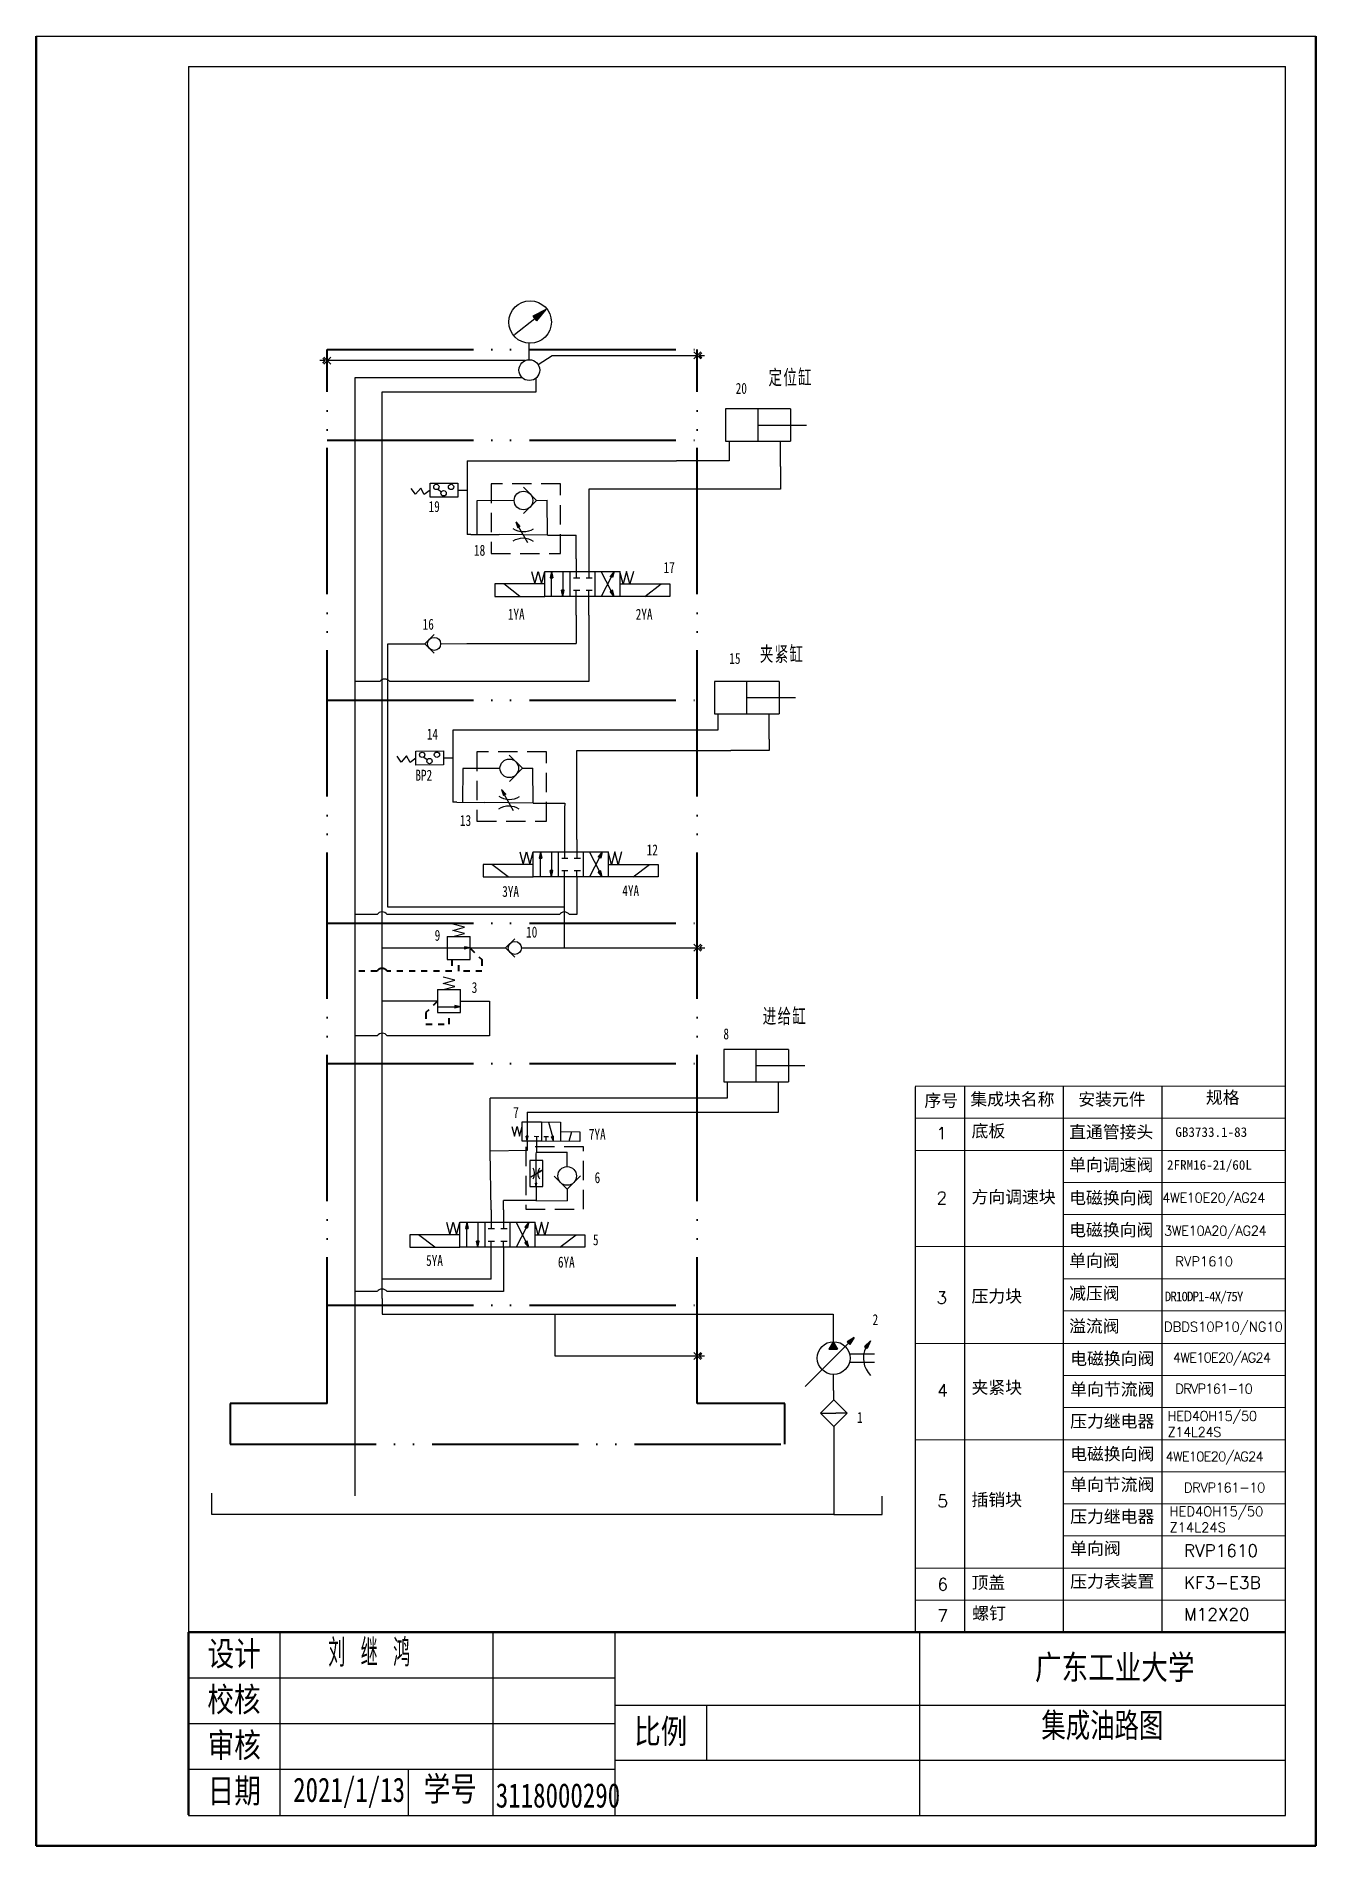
# Model space of a CAD drawing. Header units: millimetres. Extents: x 0 to 210, y 0 to 297.
import ezdxf

# ---------------------------------------------------------------- set-up
doc = ezdxf.new("R2010")
doc.units = ezdxf.units.MM
doc.set_wipeout_variables(frame=1)
for name, pattern in [('ACAD_ISO05W100', [33, 24, -3, 0, -3, 0, -3]), ('HIDDEN2', [4.7625, 3.175, -1.5875]), ('虚线', [2, 1, -1])]:
    doc.linetypes.add(name, pattern=pattern)
doc.layers.get('0').update_dxf_attribs({"lineweight": 50})
for name, color, linetype, lineweight in [('11', 7, 'Continuous', 30), ('粗实线层', 7, 'Continuous', 30), ('虚线层', 6, 'ACAD_ISO05W100', 40)]:
    doc.layers.add(name, color=color, linetype=linetype, lineweight=lineweight)
for name, color, linetype in [('细实线', 7, 'Continuous'), ('细直线', 7, 'Continuous'), ('虚线', 7, 'HIDDEN2')]:
    doc.layers.add(name, color=color, linetype=linetype)
doc.styles.get("Standard").update_dxf_attribs({"font": 'txt', "bigfont": 'gbcbig.shx'})
doc.styles.add('中文', font='', dxfattribs={"height": 4})
doc.styles.add('文字', font='', dxfattribs={"width": 0.7, "height": 4})
doc.styles.add('标准', font='', dxfattribs={"width": 0.667})
doc.styles.get('中文').set_extended_font_data('HYSWLongFangSong')
doc.styles.get('文字').set_extended_font_data('HYSWLongFangSong')
doc.styles.get('标准').set_extended_font_data('宋体')

# ---------------------------------------------------------------- blocks, each defined once
blk = doc.blocks.new('1')
at = {"layer": '粗实线层', "linetype": 'Continuous', "lineweight": 35}
blk.add_hatch(color=256, dxfattribs=at).paths.add_polyline_path([(3.7, -8.9), (3.9, -15.1), (1.2, -9.6), (2.4, -9.2)], flags=0)
at = {"layer": '粗实线层'}
for p, q in [((-11.5, 9.3), (12.8, 9.1)), ((-2.4, 9.2), (2.4, -9.2)), ((12.8, 9.1), (12.6, -15.2)), ((37, -15.4), (-11.7, -15)), ((-8.6, -9), (-2.5, -9)), ((-5.6, -15.1), (-5.6, -9)), ((3.7, -8.9), (1.2, -9.6)), ((3.9, -15.1), (1.2, -9.6)), ((3.9, -15.1), (3.7, -8.9)), ((12.7, -3), (37, -3.2)), ((26.5, -3.3), (23.2, -15.5)), ((37, -3.2), (37, -15.4))]:
    blk.add_line(p, q, dxfattribs=at)
blk = doc.blocks.new('3')
at = {"layer": '粗实线层', "linetype": 'Continuous', "lineweight": 35}
blk.add_hatch(color=256, dxfattribs=at).paths.add_polyline_path([(1.9, 3), (0.6, -3), (-0.6, 3), (0.6, 3)], flags=0)
at = {"layer": '粗实线层'}
for p, q in [((0.7, 33.5), (0.6, 3)), ((1.9, 3), (-0.6, 3)), ((0.6, -3), (-0.6, 3)), ((0.6, -3), (1.9, 3)), ((0.6, -3), (0.6, -15.2))]:
    blk.add_line(p, q, dxfattribs=at)
blk = doc.blocks.new('*X53')
at = {"linetype": 'Continuous', "lineweight": 35}
blk.add_hatch(color=256, dxfattribs=at).paths.add_polyline_path([(-0.425, 3), (0, 5), (0.425, 3), (0, 3)], flags=0)
for p, q in [((0, 5), (-0.425, 3)), ((-0.425, 3), (0.425, 3)), ((0, 5), (0.425, 3)), ((0, -3), (0, 3))]:
    blk.add_line(p, q)
blk = doc.blocks.new('*X54')
at = {"linetype": 'Continuous', "lineweight": 35}
for points in [[(0.425, -3), (0, -5), (-0.425, -3), (0, -3)], [(0, -3), (-0.425, -3), (0, -5), (0.425, -3)]]:
    blk.add_hatch(color=256, dxfattribs=at).paths.add_polyline_path(points, flags=0)
for p, q in [((0, 3), (0, -3)), ((0, -5), (-0.425, -3)), ((0.425, -3), (-0.425, -3)), ((0, -5), (0.425, -3))]:
    blk.add_line(p, q)
blk = doc.blocks.new('*X55')
at = {"layer": '粗实线层', "linetype": 'Continuous', "lineweight": 35}
for points in [[(1.945, 0.632), (3.464, 2), (1.52, 1.368)], [(0.425, -6), (0, -8), (-0.425, -6), (0, -6)]]:
    blk.add_hatch(color=256, dxfattribs=at).paths.add_polyline_path(points, flags=0)
at = {"layer": '粗实线层'}
for p, q in [((0, 8), (0, 12)), ((4, 8), (-4, 8)), ((-4, 8), (-4, -8)), ((-3.464, -2), (1.732, 1)), ((0, -6), (0, 8)), ((3.464, 2), (1.52, 1.368)), ((1.945, 0.632), (1.52, 1.368)), ((3.464, 2), (1.945, 0.632)), ((4, -8), (4, 8)), ((-4, -8), (4, -8)), ((0, -8), (-0.425, -6)), ((0.425, -6), (-0.425, -6)), ((0, -8), (0.425, -6)), ((0, -8), (0, -12))]:
    blk.add_line(p, q, dxfattribs=at)
for centre, start, end in [((-7, 0), 326.439705, 33.560295), ((7, 0), 146.439705, 213.560295)]:
    blk.add_arc(centre, 6, start, end, dxfattribs=at)
blk = doc.blocks.new('*X56')
at = {"layer": '粗实线层'}
for p, q in [((0, 2), (0, 10)), ((-2.828, 0), (0, -2.828)), ((2.828, 0), (0, -2.828))]:
    blk.add_line(p, q, dxfattribs=at)
blk.add_circle((0, 0), 2, dxfattribs=at)
blk = doc.blocks.new('*X58')
at = {"layer": '粗实线层', "linetype": 'Continuous', "lineweight": 35}
blk.add_hatch(color=256, dxfattribs=at).paths.add_polyline_path([(1.13, 2.81), (2.5, 4.33), (1.87, 2.39), (1.5, 2.6)], flags=0)
at = {"layer": '粗实线层'}
for p, q in [((-8, 0), (8, 0)), ((-1.5, -2.6), (1.5, 2.6)), ((2.5, 4.33), (1.13, 2.81)), ((1.13, 2.81), (1.87, 2.39)), ((2.5, 4.33), (1.87, 2.39))]:
    blk.add_line(p, q, dxfattribs=at)
for centre, start, end in [((0, 7), 236.44269, 303.55731), ((0, -7), 56.44269, 123.55731)]:
    blk.add_arc(centre, 6, start, end, dxfattribs=at)
blk = doc.blocks.new('*X57')
at = {"layer": '粗实线层'}
for p, q in [((0, 2), (0, 10)), ((-2.828, 0), (0, -2.828)), ((2.828, 0), (0, -2.828))]:
    blk.add_line(p, q, dxfattribs=at)
blk.add_circle((0, 0), 2, dxfattribs=at)
blk = doc.blocks.new('*X59')
at = {"linetype": 'Continuous', "lineweight": 35}
blk.add_hatch(color=256, dxfattribs=at).paths.add_polyline_path([(-0.425, 3), (0, 5), (0.425, 3), (0, 3)], flags=0)
for p, q in [((0, 5), (-0.425, 3)), ((-0.425, 3), (0.425, 3)), ((0, 5), (0.425, 3)), ((0, -3), (0, 3))]:
    blk.add_line(p, q)
blk = doc.blocks.new('*X60')
at = {"linetype": 'Continuous', "lineweight": 35}
for points in [[(0.425, -3), (0, -5), (-0.425, -3), (0, -3)], [(0, -3), (-0.425, -3), (0, -5), (0.425, -3)]]:
    blk.add_hatch(color=256, dxfattribs=at).paths.add_polyline_path(points, flags=0)
for p, q in [((0, 3), (0, -3)), ((0, -5), (-0.425, -3)), ((0.425, -3), (-0.425, -3)), ((0, -5), (0.425, -3))]:
    blk.add_line(p, q)
blk = doc.blocks.new('*X61')
at = {"linetype": 'Continuous', "lineweight": 35}
blk.add_hatch(color=256, dxfattribs=at).paths.add_polyline_path([(-0.425, 3), (0, 5), (0.425, 3), (0, 3)], flags=0)
for p, q in [((0, 5), (-0.425, 3)), ((-0.425, 3), (0.425, 3)), ((0, 5), (0.425, 3)), ((0, -3), (0, 3))]:
    blk.add_line(p, q)
blk = doc.blocks.new('*X62')
at = {"linetype": 'Continuous', "lineweight": 35}
for points in [[(0.425, -3), (0, -5), (-0.425, -3), (0, -3)], [(0, -3), (-0.425, -3), (0, -5), (0.425, -3)]]:
    blk.add_hatch(color=256, dxfattribs=at).paths.add_polyline_path(points, flags=0)
for p, q in [((0, 3), (0, -3)), ((0, -5), (-0.425, -3)), ((0.425, -3), (-0.425, -3)), ((0, -5), (0.425, -3))]:
    blk.add_line(p, q)
blk = doc.blocks.new('*X64')
at = {"layer": '粗实线层', "linetype": 'Continuous', "lineweight": 35}
blk.add_hatch(color=256, dxfattribs=at).paths.add_polyline_path([(1.13, 2.81), (2.5, 4.33), (1.87, 2.39), (1.5, 2.6)], flags=0)
at = {"layer": '粗实线层'}
for p, q in [((-8, 0), (8, 0)), ((-1.5, -2.6), (1.5, 2.6)), ((2.5, 4.33), (1.13, 2.81)), ((1.13, 2.81), (1.87, 2.39)), ((2.5, 4.33), (1.87, 2.39))]:
    blk.add_line(p, q, dxfattribs=at)
for centre, start, end in [((0, 7), 236.44269, 303.55731), ((0, -7), 56.44269, 123.55731)]:
    blk.add_arc(centre, 6, start, end, dxfattribs=at)
blk = doc.blocks.new('*X63')
at = {"layer": '粗实线层'}
for p, q in [((0, 2), (0, 10)), ((-2.828, 0), (0, -2.828)), ((2.828, 0), (0, -2.828))]:
    blk.add_line(p, q, dxfattribs=at)
blk.add_circle((0, 0), 2, dxfattribs=at)
blk = doc.blocks.new('8')
at = {"layer": '粗实线层', "linetype": 'Continuous', "lineweight": 35}
blk.add_hatch(color=256, dxfattribs=at).paths.add_polyline_path([(-5.51, -0.86), (-9.67, 5.54), (-3.27, 1.38), (-4.39, 0.26)], flags=0)
at = {"layer": '粗实线层'}
for p, q in [((-9.67, 5.54), (-5.51, -0.86)), ((-9.67, 5.54), (-3.27, 1.38)), ((-5.51, -0.86), (-3.27, 1.38)), ((5.26, -9.4), (-4.39, 0.26))]:
    blk.add_line(p, q, dxfattribs=at)
blk.add_circle((-2.2, -1.93), 11.2, dxfattribs=at)
blk = doc.blocks.new('*X44')
at = {"layer": '粗实线层'}
for p, q in [((-5.66, 0), (-9.66, 0)), ((0, 5.66), (-5.66, 0)), ((5.66, 0), (0, 5.66)), ((0, 5.66), (0, 0.88)), ((-5.66, 0), (0, -5.66)), ((0, -5.66), (5.66, 0)), ((5.66, 0), (9.66, 0))]:
    blk.add_line(p, q, dxfattribs=at)
blk = doc.blocks.new('5')
at = {"layer": '粗实线层'}
blk.add_line((-26.6, 0.4), (-7.1, 0.1), dxfattribs=at)
at = {"layer": '粗实线层', "xscale": 2.982438068759482, "yscale": 2.982438068759482, "zscale": 2.982438068759482, "rotation": 269.1800868900675}
blk.add_blockref('*X44', (-9.7, 0.1), dxfattribs=at)
blk = doc.blocks.new('*X65')
at = {"layer": '粗实线层'}
for p, q in [((-8, 4), (-8, -4)), ((8, 4), (-8, 4)), ((0, -4), (0, 4)), ((-8, -4), (8, -4)), ((-7.16, -4), (-7.16, -8)), ((0, 0), (12, 0))]:
    blk.add_line(p, q, dxfattribs=at)
blk = doc.blocks.new('*X66')
at = {"layer": '粗实线层'}
for p, q in [((-8, 4), (-8, -4)), ((8, 4), (-8, 4)), ((0, -4), (0, 4)), ((-8, -4), (8, -4)), ((-7.16, -4), (-7.16, -8)), ((0, 0), (12, 0))]:
    blk.add_line(p, q, dxfattribs=at)
blk = doc.blocks.new('*X67')
at = {"layer": '粗实线层'}
for p, q in [((-8, 4), (-8, -4)), ((8, 4), (-8, 4)), ((0, -4), (0, 4)), ((-8, -4), (8, -4)), ((-7.16, -4), (-7.16, -8)), ((0, 0), (12, 0))]:
    blk.add_line(p, q, dxfattribs=at)
blk = doc.blocks.new('*X68')
at = {"layer": '粗实线层'}
for p, q in [((0, 2), (0, 10)), ((-2.828, 0), (0, -2.828)), ((2.828, 0), (0, -2.828))]:
    blk.add_line(p, q, dxfattribs=at)
blk.add_circle((0, 0), 2, dxfattribs=at)

msp = doc.modelspace()

# ---------------------------------------------------------------- hatches: boundary and pattern name
at = {"layer": '细实线', "linetype": 'Continuous', "lineweight": 35}
for points in [[(94.18, 208.34), (94.84, 209.15), (94.56, 208.14)], [(94.84, 205.05), (94.18, 205.86), (94.56, 206.06)], [(92.25, 162.32), (92.91, 163.13), (92.64, 162.12)], [(92.91, 159.03), (92.25, 159.84), (92.64, 160.04)], [(71.24, 147.36), (70.3, 147.16), (70.3, 147.36), (70.3, 147.56)], [(69.65, 137.69), (68.7, 137.49), (68.7, 137.69), (68.7, 137.89)], [(80.2, 101.53), (80.86, 102.34), (80.59, 101.33)], [(80.86, 98.23), (80.2, 99.04), (80.59, 99.24)], [(133.11, 82.69), (134.26, 83.44), (133.51, 82.28)], [(135.92, 81.97), (136.94, 82.9), (136.39, 81.64), (136.16, 81.8)]]:
    msp.add_hatch(color=256, dxfattribs=at).paths.add_polyline_path(points, flags=0)
at = {"layer": '细实线'}
msp.add_hatch(color=256, dxfattribs=at).paths.add_polyline_path([(130.09, 81.5), (131.51, 81.5), (130.8, 82.73)])

# ---------------------------------------------------------------- linework, layer by layer
for p, q in [((0, 297), (0, 0)), ((210, 0), (210, 297)), ((0, 0), (210, 0))]:
    msp.add_line(p, q)
at = {"color": 7, "lineweight": 15}
for p, q in [((144.25, 124.67), (205, 124.67)), ((144.25, 119.4), (205, 119.4)), ((144.25, 114.14), (205, 114.14)), ((168.55, 108.87), (205, 108.87)), ((168.55, 103.61), (205, 103.61)), ((144.25, 98.34), (205, 98.34)), ((168.55, 93.08), (205, 93.08)), ((168.55, 87.81), (205, 87.81)), ((144.25, 82.44), (205, 82.44)), ((168.55, 77.18), (205, 77.18)), ((168.55, 71.91), (205, 71.91)), ((144.25, 66.65), (205, 66.65)), ((168.55, 61.38), (205, 61.38)), ((168.55, 56.12), (205, 56.12)), ((168.55, 50.85), (205, 50.85)), ((144.25, 45.59), (205, 45.59)), ((144.25, 40.32), (205, 40.32)), ((144.25, 35.06), (205, 35.06))]:
    msp.add_line(p, q, dxfattribs=at)
at = {"color": 7, "lineweight": 50}
for p, q in [((25, 5.06), (25, 35.06)), ((25, 35.06), (205, 35.06))]:
    msp.add_line(p, q, dxfattribs=at)
at = {"color": 7, "lineweight": 25}
for p, q in [((40, 35.06), (40, 5.06)), ((75, 5.06), (75, 35.06)), ((95, 5.06), (95, 35.06)), ((145, 5.06), (145, 35.06)), ((25, 27.56), (95, 27.56)), ((95, 23.06), (205, 23.06)), ((110, 23.06), (110, 14.06)), ((25, 20.06), (95, 20.06)), ((25, 12.56), (95, 12.56)), ((95, 14.06), (205, 14.06))]:
    msp.add_line(p, q, dxfattribs=at)
at = {"layer": '11'}
for p, q in [((25, 292), (25, 5)), ((205, 5), (205, 292)), ((25, 5), (205, 5))]:
    msp.add_line(p, q, dxfattribs=at)
at = {"layer": '粗实线层'}
for p, q in [((0, 297), (210, 297)), ((25, 292), (205, 292))]:
    msp.add_line(p, q, dxfattribs=at)
at = {"layer": '细实线'}
for p, q in [((47.45, 243.75), (46.57, 243.75)), ((47.45, 243.75), (47.04, 244.16)), ((47.04, 243.35), (47.45, 243.75)), ((48.33, 243.19), (47.2, 244.31)), ((47.2, 243.19), (48.33, 244.31)), ((107.93, 245.18), (109.06, 244.05)), ((109.06, 245.18), (107.93, 244.05)), ((109.22, 245.02), (108.81, 244.61)), ((108.81, 244.61), (109.22, 244.21)), ((108.81, 244.61), (109.69, 244.61)), ((52.34, 57.46), (52.34, 241)), ((56.77, 89.83), (56.77, 238.61)), ((123.77, 235.83), (123.77, 230.52)), ((122.13, 226.37), (122.13, 230.52)), ((70.73, 227.28), (105.08, 227.28)), ((70.73, 227.28), (70.73, 215.22)), ((113.7, 227.28), (105.08, 227.28)), ((113.7, 227.86), (113.7, 227.28)), ((122.13, 226.37), (122.13, 222.63)), ((62.25, 221.81), (61.55, 222.78)), ((63.11, 222.84), (62.25, 221.81)), ((63.67, 221.78), (63.11, 222.84)), ((64.65, 222.47), (63.67, 221.78)), ((65.92, 222.65), (66.51, 222.24)), ((69.19, 222.51), (70.73, 222.51)), ((72.34, 220.76), (72.3, 215.21)), ((82.13, 220.81), (83.85, 220.83)), ((83.9, 215.09), (83.85, 220.83)), ((122.13, 222.63), (90.67, 222.63)), ((90.67, 222.63), (90.67, 211.2)), ((71.34, 215.22), (70.73, 215.22)), ((71.34, 215.22), (75.97, 215.19)), ((83.9, 215.09), (88.62, 215.09)), ((88.62, 211.2), (88.62, 208.13)), ((90.67, 211.2), (90.67, 208.13)), ((81.29, 209.15), (81.84, 207.1)), ((81.84, 207.1), (82.39, 209.15)), ((82.39, 209.15), (82.94, 207.1)), ((82.94, 207.1), (83.49, 209.15)), ((83.49, 209.15), (87.59, 209.15)), ((83.49, 205.05), (83.49, 209.15)), ((87.59, 209.15), (87.59, 205.05)), ((87.59, 209.15), (91.69, 209.15)), ((88.17, 208.13), (89.2, 208.13)), ((90.23, 208.13), (91.25, 208.13)), ((91.69, 209.15), (91.69, 205.05)), ((91.69, 209.15), (95.8, 209.15)), ((94.37, 205.96), (92.74, 209.15)), ((94.37, 208.24), (92.74, 205.05)), ((94.84, 209.15), (94.18, 208.34)), ((94.56, 208.14), (94.18, 208.34)), ((94.84, 209.15), (94.56, 208.14)), ((95.8, 209.15), (95.8, 205.05)), ((96.35, 207.1), (95.8, 209.15)), ((96.9, 209.15), (96.35, 207.1)), ((97.45, 207.1), (96.9, 209.15)), ((98, 209.15), (97.45, 207.1)), ((79.39, 207.1), (75.28, 207.1)), ((75.28, 205.05), (83.49, 205.05)), ((79.39, 205.05), (76.72, 207.1)), ((83.49, 207.1), (79.39, 207.1)), ((95.8, 205.05), (83.49, 205.05)), ((88.17, 206.07), (89.2, 206.07)), ((88.62, 201.97), (88.62, 206.07)), ((90.23, 206.07), (91.25, 206.07)), ((90.67, 201.97), (90.67, 206.07)), ((94.56, 206.06), (94.18, 205.86)), ((94.84, 205.05), (94.18, 205.86)), ((94.84, 205.05), (94.56, 206.06)), ((95.8, 207.1), (99.9, 207.1)), ((104, 205.05), (95.8, 205.05)), ((99.9, 207.1), (104, 207.1)), ((99.9, 205.05), (102.57, 207.1)), ((88.62, 201.97), (88.61, 197.3)), ((57.72, 195.83), (57.72, 197.26)), ((57.72, 197.26), (63.8, 197.26)), ((70.65, 197.3), (88.61, 197.3)), ((121.94, 191.1), (121.94, 185.78)), ((120.3, 181.64), (120.3, 185.78)), ((68.4, 183.13), (68.4, 171.26)), ((111.87, 183.13), (68.4, 183.13)), ((120.3, 181.64), (120.3, 179.79)), ((59.92, 177.85), (59.23, 178.82)), ((60.78, 178.88), (59.92, 177.85)), ((61.35, 177.81), (60.78, 178.88)), ((62.32, 178.51), (61.35, 177.81)), ((63.59, 178.69), (64.19, 178.27)), ((66.86, 178.55), (68.4, 178.55)), ((88.74, 165.18), (88.74, 179.79)), ((88.74, 179.79), (113.98, 179.79)), ((120.3, 179.79), (113.98, 179.79)), ((70.01, 176.8), (69.97, 171.25)), ((79.8, 176.85), (81.52, 176.86)), ((81.57, 171.13), (81.52, 176.86)), ((69.01, 171.26), (68.4, 171.26)), ((69.01, 171.26), (73.64, 171.23)), ((81.57, 171.13), (86.73, 171.13)), ((86.71, 170.32), (86.69, 165.18)), ((86.73, 171.13), (86.71, 170.32)), ((86.73, 170.32), (86.73, 170.32)), ((86.69, 165.18), (86.69, 162.1)), ((88.74, 165.18), (88.74, 162.1)), ((77.46, 161.08), (73.35, 161.08)), ((73.35, 161.08), (73.35, 159.03)), ((77.46, 159.03), (74.79, 161.08)), ((81.56, 161.08), (77.46, 161.08)), ((79.36, 163.13), (79.91, 161.08)), ((79.91, 161.08), (80.46, 163.13)), ((80.46, 163.13), (81.01, 161.08)), ((81.01, 161.08), (81.56, 163.13)), ((81.56, 163.13), (85.66, 163.13)), ((81.56, 159.03), (81.56, 163.13)), ((85.66, 163.13), (85.66, 159.03)), ((85.66, 163.13), (89.77, 163.13)), ((86.25, 162.1), (87.27, 162.1)), ((88.3, 162.1), (89.32, 162.1)), ((89.77, 163.13), (89.77, 159.03)), ((89.77, 163.13), (93.87, 163.13)), ((92.45, 159.94), (90.81, 163.13)), ((92.45, 162.22), (90.81, 159.03)), ((92.91, 163.13), (92.25, 162.32)), ((92.64, 162.12), (92.25, 162.32)), ((92.91, 163.13), (92.64, 162.12)), ((93.87, 163.13), (93.87, 159.03)), ((94.42, 161.08), (93.87, 163.13)), ((93.87, 161.08), (97.97, 161.08)), ((94.97, 163.13), (94.42, 161.08)), ((95.52, 161.08), (94.97, 163.13)), ((96.07, 163.13), (95.52, 161.08)), ((97.97, 161.08), (102.07, 161.08)), ((97.97, 159.03), (100.64, 161.08)), ((102.07, 161.08), (102.07, 159.03)), ((73.35, 159.03), (81.56, 159.03)), ((93.87, 159.03), (81.56, 159.03)), ((86.25, 160.05), (87.27, 160.05)), ((86.69, 155.95), (86.69, 160.05)), ((88.3, 160.05), (89.32, 160.05)), ((88.74, 159.03), (88.74, 160.05)), ((88.74, 159.03), (88.74, 152.84)), ((92.64, 160.04), (92.25, 159.84)), ((92.91, 159.03), (92.25, 159.84)), ((92.91, 159.03), (92.64, 160.04)), ((102.07, 159.03), (93.87, 159.03)), ((86.69, 147.39), (86.69, 155.95)), ((55.94, 152.84), (52.34, 152.84)), ((85.87, 152.84), (57.61, 152.84)), ((88.74, 152.84), (87.52, 152.84)), ((67.45, 149.24), (71.24, 149.24)), ((67.45, 149.24), (67.45, 145.44)), ((70.3, 150.76), (68.4, 151.27)), ((68.4, 150.25), (70.3, 150.76)), ((70.3, 149.74), (68.4, 150.25)), ((68.4, 149.24), (70.3, 149.74)), ((71.24, 145.44), (71.24, 149.24)), ((62.14, 147.34), (56.77, 147.34)), ((67.45, 147.34), (62.14, 147.34)), ((67.45, 147.36), (70.3, 147.36)), ((71.24, 147.36), (70.3, 147.56)), ((70.3, 147.56), (70.3, 147.16)), ((71.24, 147.36), (70.3, 147.16)), ((71.24, 147.36), (74.53, 147.36)), ((74.53, 147.37), (77.04, 147.36)), ((83.89, 147.39), (86.69, 147.39)), ((86.69, 147.39), (108.5, 147.39)), ((107.93, 147.96), (109.06, 146.83)), ((109.06, 147.96), (107.93, 146.83)), ((109.25, 147.8), (108.84, 147.39)), ((108.84, 147.39), (109.25, 146.99)), ((108.84, 147.39), (109.71, 147.39)), ((68.7, 142.06), (66.8, 142.57)), ((67.45, 145.44), (71.24, 145.44)), ((65.85, 140.53), (69.65, 140.53)), ((65.85, 140.53), (65.85, 136.74)), ((66.8, 141.55), (68.7, 142.06)), ((68.7, 141.04), (66.8, 141.55)), ((66.8, 140.53), (68.7, 141.04)), ((69.65, 136.74), (69.65, 140.53)), ((62.06, 138.64), (56.77, 138.64)), ((65.85, 138.64), (62.06, 138.64)), ((65.85, 137.69), (68.7, 137.69)), ((65.85, 136.74), (69.65, 136.74)), ((69.65, 137.69), (68.7, 137.89)), ((68.7, 137.89), (68.7, 137.49)), ((69.65, 137.69), (68.7, 137.49)), ((69.65, 138.64), (74.38, 138.64)), ((74.38, 138.64), (74.38, 132.93)), ((55.95, 132.93), (52.34, 132.93)), ((74.38, 132.93), (57.62, 132.93)), ((123.46, 130.7), (123.46, 125.38)), ((121.82, 121.24), (121.82, 125.38)), ((74.51, 114.02), (74.51, 122.73)), ((113.39, 122.73), (74.51, 122.73)), ((144.25, 124.58), (144.25, 35.06)), ((152.35, 124.58), (152.35, 35.06)), ((168.55, 124.58), (168.55, 35.06)), ((184.75, 124.58), (184.75, 35.06)), ((79.75, 115.67), (79.77, 118.82)), ((79.77, 118.82), (82.92, 118.8)), ((80.58, 120.41), (111.95, 120.41)), ((82.92, 118.8), (82.9, 115.65)), ((111.95, 120.41), (121.82, 120.41)), ((121.82, 120.41), (121.82, 121.24)), ((78.08, 118.05), (78.49, 116.47)), ((78.49, 116.47), (78.92, 118.04)), ((78.92, 118.04), (79.33, 116.46)), ((79.33, 116.46), (79.77, 118.04)), ((81.73, 116.45), (82.51, 116.44)), ((82.12, 116.44), (82.1, 114.08)), ((80.57, 114.1), (74.51, 114.02)), ((74.64, 104.39), (74.51, 114.02)), ((82.9, 115.65), (79.75, 115.67)), ((82.1, 114.08), (82.08, 113.82)), ((82.08, 113.82), (87.12, 113.85)), ((87.13, 111.46), (87.12, 113.85)), ((84.98, 109.92), (87.15, 107.78)), ((89.3, 109.95), (87.15, 107.78)), ((87.15, 107.78), (87.14, 105.86)), ((74.64, 104.39), (74.64, 101.31)), ((81.98, 105.89), (76.69, 105.9)), ((76.69, 104.39), (76.69, 105.9)), ((76.69, 104.39), (76.69, 101.31)), ((81.98, 105.89), (87.14, 105.86)), ((67.31, 102.34), (67.86, 100.29)), ((67.86, 100.29), (68.41, 102.34)), ((68.41, 102.34), (68.96, 100.29)), ((68.96, 100.29), (69.51, 102.34)), ((69.51, 102.34), (73.61, 102.34)), ((69.51, 98.23), (69.51, 102.34)), ((73.61, 102.34), (73.61, 98.23)), ((73.61, 102.34), (77.72, 102.34)), ((74.2, 101.31), (75.22, 101.31)), ((76.25, 101.31), (77.27, 101.31)), ((77.72, 102.34), (77.72, 98.23)), ((77.72, 102.34), (81.82, 102.34)), ((80.39, 99.15), (78.76, 102.34)), ((80.39, 101.42), (78.76, 98.23)), ((80.86, 102.34), (80.2, 101.53)), ((80.59, 101.33), (80.2, 101.53)), ((80.86, 102.34), (80.59, 101.33)), ((81.82, 102.34), (81.82, 98.23)), ((82.37, 100.29), (81.82, 102.34)), ((82.92, 102.34), (82.37, 100.29)), ((83.47, 100.29), (82.92, 102.34)), ((84.02, 102.34), (83.47, 100.29)), ((65.41, 100.29), (61.3, 100.29)), ((61.3, 100.29), (61.3, 98.23)), ((61.3, 98.23), (69.51, 98.23)), ((65.41, 98.23), (62.74, 100.29)), ((69.51, 100.29), (65.41, 100.29)), ((81.82, 98.23), (69.51, 98.23)), ((74.2, 99.26), (75.22, 99.26)), ((74.64, 93.01), (74.64, 99.26)), ((76.25, 99.26), (77.27, 99.26)), ((76.69, 98.23), (76.69, 99.26)), ((76.69, 98.23), (76.69, 90.95)), ((80.59, 99.24), (80.2, 99.04)), ((80.86, 98.23), (80.2, 99.04)), ((80.86, 98.23), (80.59, 99.24)), ((81.82, 100.29), (85.92, 100.29)), ((90.02, 98.23), (81.82, 98.23)), ((85.92, 100.29), (90.02, 100.29)), ((85.92, 98.23), (88.59, 100.29)), ((90.02, 100.29), (90.02, 98.23)), ((74.64, 93.01), (56.77, 93.01)), ((55.93, 90.95), (52.34, 90.95)), ((76.69, 90.95), (57.59, 90.95)), ((85.1, 87.23), (85.1, 80.4)), ((103.58, 87.23), (130.8, 87.23)), ((130.8, 87.23), (130.8, 84.2)), ((134.26, 83.44), (133.11, 82.69)), ((134.26, 83.44), (133.51, 82.28)), ((25, 80.69), (25, 35.06)), ((85.1, 80.4), (108.5, 80.4)), ((107.93, 80.97), (109.06, 79.84)), ((109.06, 80.97), (107.93, 79.84)), ((109.22, 80.81), (108.82, 80.4)), ((108.82, 80.4), (109.22, 80)), ((108.82, 80.4), (109.69, 80.4)), ((126.18, 75.36), (133.31, 82.48)), ((130.8, 82.73), (130.09, 81.5)), ((130.09, 81.5), (131.51, 81.5)), ((130.8, 82.73), (131.51, 81.5)), ((133.11, 82.69), (133.51, 82.28)), ((133.48, 80.72), (137.6, 80.72)), ((136.94, 82.9), (135.92, 81.97)), ((135.92, 81.97), (136.39, 81.64)), ((136.94, 82.9), (136.39, 81.64)), ((130.87, 74.75), (130.87, 77.36)), ((133.48, 79.37), (137.6, 79.37)), ((130.87, 73.32), (130.86, 73.15)), ((130.89, 67.29), (130.89, 54.35)), ((28.82, 54.35), (28.82, 57.88)), ((138.86, 54.35), (138.86, 57.37)), ((130.89, 54.35), (28.82, 54.35)), ((130.89, 54.35), (138.86, 54.35))]:
    msp.add_line(p, q, dxfattribs=at)
at = {"layer": '细实线', "color": 7}
msp.add_line((61.06, 12.56), (61.06, 5.06), dxfattribs=at)
at = {"layer": '细实线'}
for points in [[(69.18, 223.66), (69.2, 221.36), (64.66, 221.32), (64.64, 223.63)], [(66.85, 179.7), (66.87, 177.4), (62.33, 177.36), (62.31, 179.67)]]:
    msp.add_lwpolyline(points, close=True, dxfattribs=at)
for centre, radius in [((65.67, 223.02), 0.437), ((68.09, 223.03), 0.437), ((66.87, 221.99), 0.437), ((63.34, 179.06), 0.437), ((64.55, 178.03), 0.437), ((65.76, 179.07), 0.437), ((87.14, 109.94), 1.53), ((130.87, 80.05), 2.69)]:
    msp.add_circle(centre, radius, dxfattribs=at)
for centre, radius, start, end in [((57.21, 190.49), 1.01, 34.9092, 145.0908), ((56.77, 152.27), 1.01, 34.1914, 145.8086), ((86.69, 152.25), 1.01, 35.3539, 144.6461), ((56.79, 132.36), 1.01, 34.3674, 145.6326), ((56.76, 90.37), 1.01, 34.9968, 145.0032), ((139.79, 80.05), 4.04, 154.1823, 225.0068)]:
    msp.add_arc(centre, radius, start, end, dxfattribs=at)
at = {"layer": '细直线'}
for p, q in [((80.93, 243.9), (80.93, 246.6)), ((80.25, 243.76), (47.75, 243.76)), ((82.36, 243.12), (84.66, 244.61)), ((84.66, 244.61), (108.5, 244.61)), ((52.34, 241), (79.71, 241)), ((82.05, 238.61), (82.05, 240.91)), ((56.77, 238.61), (82.05, 238.61)), ((88.62, 211.2), (88.62, 215.09)), ((75.28, 207.1), (75.28, 205.05)), ((104, 207.1), (104, 205.05)), ((90.67, 201.97), (90.67, 191.07)), ((57.72, 193.74), (57.72, 195.83)), ((57.72, 154.07), (57.72, 193.74)), ((56.38, 191.07), (52.34, 191.07)), ((90.67, 191.07), (58.04, 191.07)), ((86.69, 154.07), (57.72, 154.07)), ((56.77, 89.83), (56.77, 87.23)), ((56.77, 87.23), (103.58, 87.23)), ((130.8, 84.2), (130.8, 82.73))]:
    msp.add_line(p, q, dxfattribs=at)
msp.add_circle((80.93, 242.2), 1.71, dxfattribs=at)
at = {"layer": '虚线'}
for points in [[(86.06, 212.12), (86.06, 223.53), (74.66, 223.53), (74.66, 212.12)], [(83.73, 168.16), (83.73, 179.56), (72.34, 179.56), (72.34, 168.16)]]:
    msp.add_lwpolyline(points, close=True, dxfattribs=at)
at = {"layer": '虚线层'}
for p, q in [((47.75, 72.62), (47.75, 245.6)), ((47.75, 245.6), (108.5, 245.6)), ((108.5, 72.62), (108.5, 245.6)), ((47.75, 230.72), (108.5, 230.72)), ((47.75, 188.02), (108.5, 188.02)), ((47.75, 151.45), (108.5, 151.45)), ((47.75, 128.39), (108.5, 128.39)), ((47.75, 88.74), (108.5, 88.74)), ((47.75, 72.62), (31.81, 72.62)), ((31.81, 72.62), (31.81, 65.93)), ((122.85, 72.62), (108.5, 72.62)), ((122.85, 65.93), (122.85, 72.62)), ((31.81, 65.93), (122.85, 65.93))]:
    msp.add_line(p, q, dxfattribs=at)
at = {"layer": '虚线层', "linetype": '虚线'}
for p, q in [((71.24, 147.34), (73.14, 145.44)), ((55.94, 143.57), (52.34, 143.57)), ((68.19, 143.57), (57.6, 143.57)), ((68.19, 145.44), (68.19, 143.57)), ((69.35, 143.54), (69.35, 145.44)), ((73.14, 143.54), (69.35, 143.54)), ((73.14, 145.44), (73.14, 143.54)), ((65.85, 138.64), (63.96, 136.74)), ((63.96, 136.74), (63.96, 134.84)), ((67.75, 134.84), (67.75, 136.74)), ((63.96, 134.84), (67.75, 134.84))]:
    msp.add_line(p, q, dxfattribs=at)
at = {"layer": '虚线层'}
msp.add_arc((56.77, 142.99), 1.01, 34.7568, 145.2432, dxfattribs=at)

# ---------------------------------------------------------------- block references
at = {"layer": '粗实线层', "xscale": 0.3116580148409235, "yscale": 0.3116580148409235, "zscale": 0.3116580148409235, "rotation": 263.7626197583056}
msp.add_blockref('8', (81.58, 249.34), dxfattribs=at)
at = {"layer": '细实线'}
for name, p, xscale, yscale, zscale in [('*X67', (118.46, 233.17), 0.6643564680061331, 0.6643564680061331, 0.6643564680061331), ('*X61', (84.57, 206.59), 0.5128642906777259, 0.5128642906777259, 0.5128642906777259), ('*X62', (86.41, 207.61), 0.5128642906777259, 0.5128642906777259, 0.5128642906777259), ('*X66', (116.62, 188.44), 0.6643564680061331, 0.6643564680061331, 0.6643564680061331), ('*X59', (82.75, 160.57), 0.5128642906777259, 0.5128642906777259, 0.5128642906777259), ('*X60', (84.58, 161.59), 0.5128642906777259, 0.5128642906777259, 0.5128642906777259), ('*X65', (118.15, 128.04), 0.6643564680061331, 0.6643564680061331, 0.6643564680061331), ('3', (80.49, 116.08), 0.1295999999999253, 0.1295999999999253, 0.1295999999999253), ('1', (84.4, 117.6), 0.1295999999999253, 0.1295999999999253, 0.1295999999999253), ('*X53', (70.67, 99.77), 0.5128642906777259, 0.5128642906777259, 0.5128642906777259), ('*X54', (72.5, 100.8), 0.5128642906777259, 0.5128642906777259, 0.5128642906777259)]:
    msp.add_blockref(name, p, dxfattribs=dict(at, xscale=xscale, yscale=yscale, zscale=zscale))
for name, p, xscale, yscale, zscale, rotation in [('*X63', (79.97, 220.8), 0.7630345034542642, 0.7630345034542642, 0.7630345034542642, 90.31498716306996), ('*X68', (65.31, 197.27), 0.5341241524179295, 0.5341241524179295, 0.5341241524179295, 270.3254887721623), ('*X57', (77.64, 176.84), 0.7630345034542642, 0.7630345034542642, 0.7630345034542642, 90.31498716306996), ('*X56', (78.55, 147.36), 0.534124152417915, 0.534124152417915, 0.534124152417915, 270.3254887721561), ('5', (132.15, 71.02), 0.1296000000002008, 0.1296000000002008, 0.1296000000002008, 0.9637633285261303)]:
    msp.add_blockref(name, p, dxfattribs=dict(at, xscale=xscale, yscale=yscale, zscale=zscale, rotation=rotation))
at = {"layer": '细实线', "lineweight": 5, "xscale": -0.4956591518637737, "yscale": 0.4956591518638049, "zscale": 0.4956591518637828, "rotation": 359.2930964494607}
for name, p in [('*X64', (79.93, 215.14)), ('*X58', (77.6, 171.18))]:
    msp.add_blockref(name, p, dxfattribs=at)

# ---------------------------------------------------------------- texts
at = {"color": 7, "lineweight": 25, "char_height": 4, "attachment_point": 5, "style": '中文'}
for s, insert, width in [('{\\fSimSun|b0|i0|c134|p2;\\W0.8;设计}', (32.5, 31.31), 15), ('\\pi-56,l60;{\\fSimSun|b0|i0|c134|p2;\\W0.8;广东工业大学}', (175, 29.06), 60), ('{\\fSimSun|b0|i0|c134|p2;\\W0.8;校核}', (32.45, 23.81), 14.9083), ('{\\fSimSun|b0|i0|c134|p2;\\W0.8;比例}', (102.5, 18.56), 15), ('{\\fSimSun|b0|i0|c134|p2;\\W0.8;审核}', (32.5, 16.31), 15), ('{\\fSimSun|b0|i0|c134|p2;\\W0.8;学号}', (67.96, 9.14), 15), ('{\\fSimSun|b0|i0|c134|p2;\\W0.8;日期}', (32.5, 8.81), 15)]:
    msp.add_mtext(s, dxfattribs=dict(at, insert=insert, width=width))
at = {"layer": '细实线', "color": 0, "char_height": 2.43, "width": 124.1556, "attachment_point": 1, "line_spacing_factor": 1.15057, "style": '标准'}
for s, insert in [('{\\T1.1;定位缸}', (120.18, 242.23)), ('{\\T1.1;夹紧缸}', (118.77, 196.83)), ('{\\T1.1;进给缸}', (119.24, 137.39))]:
    msp.add_mtext(s, dxfattribs=dict(at, insert=insert))
at = {"layer": '细实线', "char_height": 1.8, "attachment_point": 1, "style": '中文'}
for s, insert, width in [('20', (114.8, 240.1), 5.4736), ('19', (64.4, 220.71), 5.1751), ('18', (71.85, 213.53), 5.0756), ('17', (102.96, 210.7), 3.8813), ('1YA', (77.4, 203.02), 5.5247), ('2YA', (98.39, 203.02), 7.0755), ('16', (63.42, 201.39), 4.578), ('BP2', (62.23, 176.61), 3.1461), ('3YA', (76.48, 157.54), 8.7233), ('4YA', (96.19, 157.66), 8.3356), ('7YA', (90.7, 117.68), 5.5247), ('5YA', (63.99, 96.97), 4.8463), ('6YA', (85.62, 96.71), 8.6263), ('2', (137.26, 87.26), 4.3267), ('1', (134.72, 71.21), 3.4509)]:
    msp.add_mtext(s, dxfattribs=dict(at, insert=insert, width=width))
at = {"layer": '细实线', "attachment_point": 1}
for s, width, heights, insert, char_height in [('{\\fSimSun|b0|i0|c134|p2;序号}', 6.7191, [-2.64], (145.76, 123.33), 2.025), ('{\\fSimSun|b0|i0|c134|p2;集成块名称}', 14.8627, [-2.68], (153.3, 123.56), 2.025), ('{\\fSimSun|b0|i0|c134|p2;安装元件}', 15.1186, [-2.67], (171.02, 123.53), 2.025), ('{\\fSimSun|b0|i0|c134|p2;规格}', 23.6077, [-2.68], (191.96, 123.84), 2.025), ('1', 6.2649, [-2.02], (147.75, 117.97), 2.02), ('{\\fSimSun|b0|i0|c134|p2;底板}', 12.9906, [-2.68], (153.5, 118.33), 2.025), ('{\\fSimSun|b0|i0|c134|p2;直通管接头}', 14.4824, [-2.68], (169.52, 118.17), 2.025), ('{\\Ftxt|c0;GB3733.1-83}', 19.9213, [-1.58], (186.95, 117.93), 1.575), ('{\\fSimSun|b0|i0|c134|p2;单向调速阀}', 14.4824, [-2.67], (169.52, 112.79), 2.025), ('{\\Ftxt|c134;2FRM16-21/60L}', 19.9213, [-1.58], (185.58, 112.53), 1.575), ('2', 6.2649, [-2.02], (147.75, 107.35), 2.02), ('{\\fSimSun|b0|i0|c134|p2;方向调速块}', 15.0291, [-2.66], (153.5, 107.5), 2.025), ('{\\fSimSun|b0|i0|c134|p2;电磁换向阀}', 14.4824, [-2.66], (169.52, 107.36), 2.025), ('{\\T0.95;4WE10E20/AG24}', 26.0302, [-1.57], (184.79, 107.15), 1.575), ('{\\fSimSun|b0|i0|c134|p2;电磁换向阀}', 14.4824, [-2.66], (169.52, 102.09), 2.025), ('{\\T0.95;3WE10A20/AG24}', 26.0302, [-1.58], (185.09, 101.74), 1.575), ('{\\fSimSun|b0|i0|c134|p2;单向阀}', 14.4824, [-2.67], (169.52, 97.06), 2.025), ('RVP1610', 19.9213, [-1.58], (186.95, 96.7), 1.575), ('3', 6.2649, [-2.02], (147.75, 90.97), 2.02), ('{\\fSimSun|b0|i0|c134|p2;压力块}', 12.9906, [-2.68], (153.5, 91.22), 2.025), ('{\\fSimSun|b0|i0|c134|p2;减压阀}', 14.4824, [-2.64], (169.52, 91.69), 2.025), ('{\\Ftxt|c134;\\T0.85;DR10DP1-4X/75Y}', 19.9213, [-1.58], (185.21, 90.96), 1.575), ('{\\fSimSun|b0|i0|c134|p2;溢流阀}', 14.4824, [-2.65], (169.52, 86.31), 2.025), ('DBDS10P10/NG10', 19.9213, [-1.58], (185.09, 85.98), 1.575), ('{\\fSimSun|b0|i0|c134|p2;电磁换向阀}', 14.4824, [-2.66], (169.69, 80.97), 2.025), ('{\\T0.9;4WE10E20/AG24}', 26.0302, [-1.57], (186.54, 80.91), 1.575), ('4', 6.2649, [-2.02], (147.9, 75.75), 2.02), ('{\\fSimSun|b0|i0|c134|p2;夹紧块}', 12.9906, [-2.67], (153.5, 76.24), 2.025), ('{\\fSimSun|b0|i0|c134|p2;单向节流阀}', 14.4824, [-2.67], (169.69, 75.94), 2.025), ('{\\T0.9;DRVP161-10}', 19.9213, [-1.58], (186.95, 75.8), 1.575), ('{\\T0.95;HED4OH15/50\\PZ14L24S}', 24.2732, [-4.2], (185.67, 71.33), 1.575), ('{\\fSimSun|b0|i0|c134|p2;压力继电器}', 14.4824, [-2.68], (169.69, 70.69), 2.025), ('{\\fSimSun|b0|i0|c134|p2;电磁换向阀}', 14.4824, [-2.66], (169.69, 65.33), 2.025), ('{\\T0.9;4WE10E20/AG24}', 26.0302, [-1.57], (185.33, 64.68), 1.575), ('{\\fSimSun|b0|i0|c134|p2;单向节流阀}', 14.4824, [-2.67], (169.69, 60.3), 2.025), ('{\\T0.95;DRVP161-10}', 19.9213, [-1.58], (188.37, 59.58), 1.575), ('5', 6.2649, [-2.02], (147.9, 57.58), 2.02), ('{\\fSimSun|b0|i0|c134|p2;插销块}', 12.9906, [-2.66], (153.5, 57.81), 2.025), ('{\\fSimSun|b0|i0|c134|p2;压力继电器}', 14.4824, [-2.68], (169.69, 55.05), 2.025), ('\\A1;HED4OH15/50\\PZ14L24S', 24.2732, [-4.2], (185.99, 55.67), 1.575), ('{\\fSimSun|b0|i0|c134|p2;单向阀}', 14.4824, [-2.67], (169.69, 49.82), 2.025), ('RVP1610', 19.9213, [-2.03], (188.37, 49.46), 2.025), ('{\\fSimSun|b0|i0|c134|p2;压力表装置}', 14.4824, [-2.68], (169.69, 44.41), 2.025), ('6', 6.2649, [-2.02], (147.9, 43.92), 2.02), ('{\\fSimSun|b0|i0|c134|p2;顶盖}', 12.9906, [-2.67], (153.5, 44.21), 2.025), ('KF3-E3B', 19.9213, [-2.03], (188.37, 44.22), 2.025), ('7', 6.2649, [-2.02], (147.9, 38.79), 2.02), ('{\\fSimSun|b0|i0|c134|p2;螺钉}', 14.4824, [-2.66], (153.62, 39.18), 2.025), ('M12X20', 19.9213, [-2.03], (188.37, 38.99), 2.025)]:
    msp.add_mtext_dynamic_manual_height_columns(s, width=width, gutter_width=10.12, heights=heights, dxfattribs=dict(at, insert=insert, char_height=char_height))
at = {"layer": '细实线', "color": 7, "char_height": 4, "attachment_point": 1}
for s, width, heights, insert, style in [('{\\T1.9;刘继鸿}', 25.9135, [-5.46], (47.93, 33.84), '文字'), ('2021/1/13', 34.4742, [-4.67], (42.17, 11.2), '中文'), ('3118000290', 17.9981, [-4], (75.43, 10.28), '中文')]:
    msp.add_mtext_dynamic_manual_height_columns(s, width=width, gutter_width=20, heights=heights, dxfattribs=dict(at, insert=insert, style=style))
at = {"layer": '细直线', "char_height": 1.8, "attachment_point": 1, "style": '中文'}
for s, insert, width in [('15', (113.75, 195.77), 1.4062), ('14', (64.11, 183.36), 2.2715), ('13', (69.55, 169.18), 2.4878), ('12', (100.19, 164.36), 3.5695), ('9', (65.39, 150.33), 4.0022), ('10', (80.4, 150.87), 3.0287), ('3', (71.47, 141.77), 5.7329), ('8', (112.78, 134.16), 4.0022), ('7', (78.28, 121.25), 2.9205), ('6', (91.64, 110.57), 4.3267), ('5', (91.37, 100.36), 4.3267)]:
    msp.add_mtext(s, dxfattribs=dict(at, insert=insert, width=width))
at = {"layer": '细直线', "color": 7, "insert": (164.97, 21.79), "char_height": 4, "attachment_point": 1, "style": '中文'}
msp.add_mtext_dynamic_manual_height_columns('集成油路图', width=39.6984, gutter_width=20, heights=[-5.62], dxfattribs=at)

# ---------------------------------------------------------------- next in the draw order: wipeouts: each hides what was drawn before it
msp.add_wipeout([(83.13, 108.21), (83.13, 110.73), (83.13, 110.73), (83.13, 112.45), (83.13, 112.45), (82.07, 112.45), (82.07, 112.45), (81.01, 112.45), (81.01, 112.45), (81.01, 110.73), (81.01, 110.73), (81.01, 108.21), (81.01, 108.21), (82.07, 108.21), (82.07, 108.21)]).dxf.layer = '粗实线层'

# ---------------------------------------------------------------- next in the draw order: linework, layer by layer
at = {"layer": '细实线'}
for p, q in [((82.07, 113.5), (82.08, 113.82)), ((82.07, 107.15), (82.07, 105.89))]:
    msp.add_line(p, q, dxfattribs=at)
at = {"layer": '虚线'}
msp.add_lwpolyline([(80.33, 104.47), (89.82, 104.47), (89.82, 114.74), (80.33, 114.74)], close=True, dxfattribs=at)

# ---------------------------------------------------------------- next in the draw order: block references
at = {"layer": '粗实线层', "xscale": 0.2648800974123446, "yscale": 0.2648800974123446, "zscale": 0.2648800974123446}
msp.add_blockref('*X55', (82.07, 110.33), dxfattribs=at)

doc.saveas('drawing.dxf')
